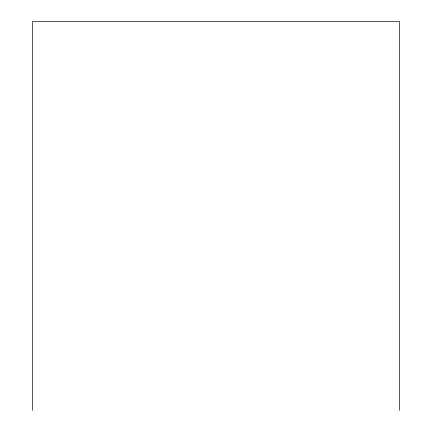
<?xml version="1.0" encoding="UTF-8"?>
<svg xmlns="http://www.w3.org/2000/svg" width="432" height="432" viewBox="0 0 432 432"><rect width="100%" height="100%" fill="white"/><g stroke="black" fill="none" stroke-linecap="round" stroke-linejoin="round"><path stroke-width="0.65" d="M399.595 410.4L399.595 21.6L32.405 21.6L32.405 410.4"/></g></svg>
